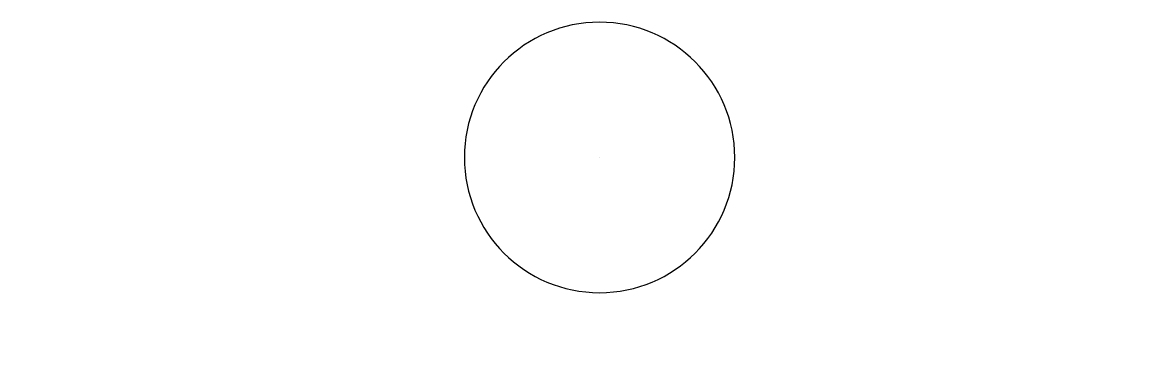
# Model space of a CAD drawing. Header units: metres. Extents: x -0.128 to 0.118, y -0.044 to 0.03.
import ezdxf
from ezdxf.enums import TextEntityAlignment as Align

# ---------------------------------------------------------------- set-up
doc = ezdxf.new("R2010")
doc.units = ezdxf.units.M
doc.layers.add('3D_Mast_XS_Steel01', color=253, linetype='Continuous')
doc.layers.add('3D_Tekst_XS_ColBlackS', color=250, linetype='Continuous')
doc.styles.add('ISOCPEUR', font='isocpeur.ttf', dxfattribs={"height": 1})

msp = doc.modelspace()

# ---------------------------------------------------------------- linework, layer by layer
at = {"layer": '3D_Mast_XS_Steel01'}
msp.add_polyline3d([(0, 0, -0.1), (0, 0, 0.1)], dxfattribs=at)
at = {"layer": '3D_Mast_XS_Steel01', "extrusion": (0, -2.22045e-16, -1)}
msp.add_circle((0, 0), 0.03, dxfattribs=at)

# ---------------------------------------------------------------- texts
at = {"layer": '3D_Tekst_XS_ColBlackS', "extrusion": (0, -1, 2.22045e-16), "style": 'ISOCPEUR'}
for tag, text, height, p in [('T01', 'T01', 0.14, (0, 0.06, 0.044)), ('T02', 'T02', 0.07, (0, -0.095, 0.044))]:
    msp.add_attdef(tag, text=text, height=height, dxfattribs=at).set_placement(p, align=Align.MIDDLE_CENTER)

doc.saveas('drawing.dxf')
